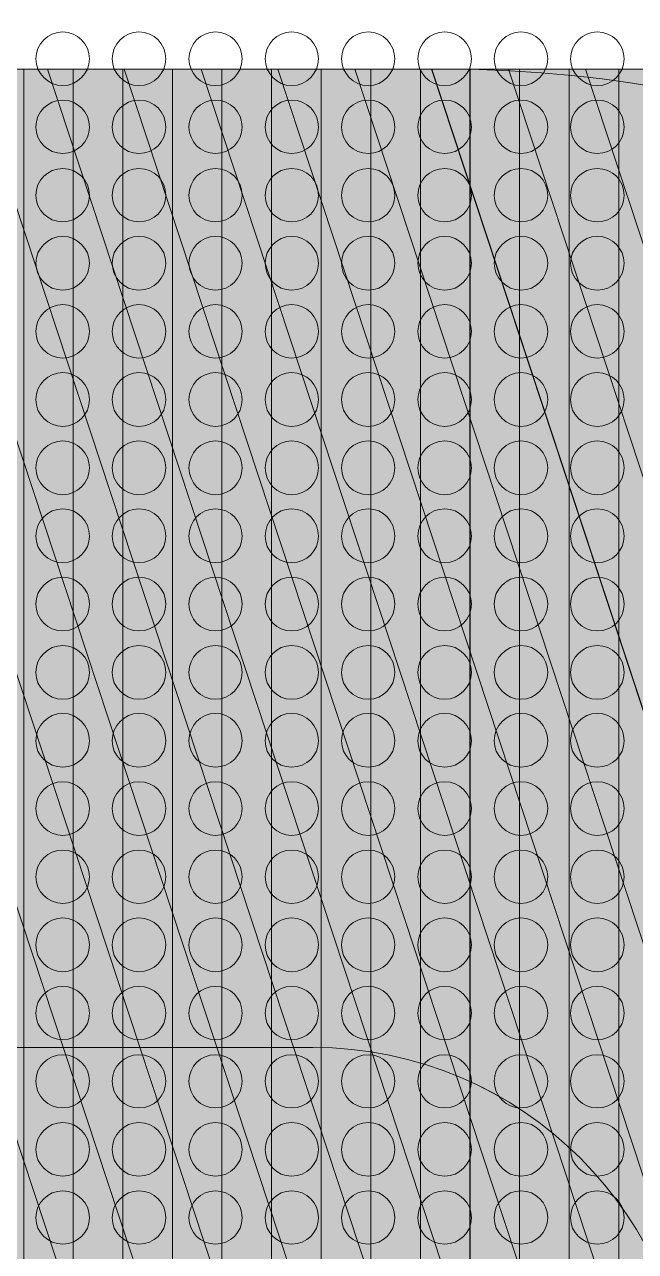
# Model space of a CAD drawing. Header units: inches. Extents: x 243 to 900, y -519 to -86.
# Drawn here: x 681.74 to 701.53, y -244.01 to -204.29 of the extents above; entities that cross this region are included whole.
import ezdxf

# ---------------------------------------------------------------- set-up
doc = ezdxf.new("R2010")
doc.units = ezdxf.units.IN
doc.header["$MEASUREMENT"] = 0
doc.layers.add('Layer 1', color=7, linetype='Continuous')

# ---------------------------------------------------------------- blocks, each defined once
blk = doc.blocks.new('block 3')
at = {"layer": 'Layer 1', "lineweight": 0}
blk.add_open_spline([(898.138, -484.267), (898.138, -494.991), (889.368, -503.763), (878.645, -503.763), (878.645, -503.763), (266.12, -503.763), (266.12, -503.763), (255.397, -503.763), (246.624, -494.991), (246.624, -484.267), (246.624, -484.267), (246.624, -108.507), (246.624, -108.507), (246.624, -97.783), (255.397, -89.011), (266.12, -89.011), (266.12, -89.011), (878.645, -89.011), (878.645, -89.011), (889.368, -89.011), (898.138, -97.783), (898.138, -108.507), (898.138, -108.507), (898.138, -484.267), (898.138, -484.267)], degree=3, knots=[0, 0, 0, 0, 1, 1, 1, 2, 2, 2, 3, 3, 3, 4, 4, 4, 5, 5, 5, 6, 6, 6, 7, 7, 7, 8, 8, 8, 8], dxfattribs=at)
blk = doc.blocks.new('block 2')
at = {"layer": 'Layer 1'}
blk.add_blockref('block 3', (0, 0), dxfattribs=at)
blk = doc.blocks.new('block 178')
at = {"layer": 'Layer 1', "lineweight": 0}
for points in [[(683.849, -205.392), (683.849, -205.868), (683.452, -206.263), (682.979, -206.263), (682.506, -206.263), (682.109, -205.868), (682.109, -205.392), (682.109, -204.921), (682.506, -204.525), (682.979, -204.525), (683.452, -204.525), (683.849, -204.921), (683.849, -205.392)], [(686.32, -205.392), (686.32, -205.868), (685.94, -206.263), (685.451, -206.263), (684.977, -206.263), (684.583, -205.868), (684.583, -205.392), (684.583, -204.921), (684.977, -204.525), (685.451, -204.525), (685.94, -204.525), (686.32, -204.921), (686.32, -205.392)], [(688.792, -205.392), (688.792, -205.868), (688.412, -206.263), (687.925, -206.263), (687.449, -206.263), (687.069, -205.868), (687.069, -205.392), (687.069, -204.921), (687.449, -204.525), (687.925, -204.525), (688.412, -204.525), (688.792, -204.921), (688.792, -205.392)], [(691.267, -205.392), (691.267, -205.868), (690.884, -206.263), (690.395, -206.263), (689.921, -206.263), (689.541, -205.868), (689.541, -205.392), (689.541, -204.921), (689.921, -204.525), (690.395, -204.525), (690.884, -204.525), (691.267, -204.921), (691.267, -205.392)], [(693.737, -205.392), (693.737, -205.868), (693.358, -206.263), (692.883, -206.263), (692.393, -206.263), (692.013, -205.868), (692.013, -205.392), (692.013, -204.921), (692.393, -204.525), (692.883, -204.525), (693.358, -204.525), (693.737, -204.921), (693.737, -205.392)], [(696.224, -205.392), (696.224, -205.868), (695.825, -206.263), (695.355, -206.263), (694.865, -206.263), (694.485, -205.868), (694.485, -205.392), (694.485, -204.921), (694.865, -204.525), (695.355, -204.525), (695.825, -204.525), (696.224, -204.921), (696.224, -205.392)], [(698.694, -205.392), (698.694, -205.868), (698.3, -206.263), (697.826, -206.263), (697.353, -206.263), (696.957, -205.868), (696.957, -205.392), (696.957, -204.921), (697.353, -204.525), (697.826, -204.525), (698.3, -204.525), (698.694, -204.921), (698.694, -205.392)], [(701.168, -205.392), (701.168, -205.868), (700.788, -206.263), (700.298, -206.263), (699.825, -206.263), (699.429, -205.868), (699.429, -205.392), (699.429, -204.921), (699.825, -204.525), (700.298, -204.525), (700.788, -204.525), (701.168, -204.921), (701.168, -205.392)]]:
    blk.add_open_spline(points, degree=3, knots=[0, 0, 0, 0, 1, 1, 1, 2, 2, 2, 3, 3, 3, 4, 4, 4, 4], dxfattribs=at)
blk = doc.blocks.new('block 179')
at = {"layer": 'Layer 1', "lineweight": 0}
for points in [[(683.849, -207.606), (683.849, -208.078), (683.452, -208.459), (682.979, -208.459), (682.506, -208.459), (682.109, -208.078), (682.109, -207.606), (682.109, -207.117), (682.506, -206.734), (682.979, -206.734), (683.452, -206.734), (683.849, -207.117), (683.849, -207.606)], [(686.32, -207.606), (686.32, -208.078), (685.94, -208.459), (685.451, -208.459), (684.977, -208.459), (684.583, -208.078), (684.583, -207.606), (684.583, -207.117), (684.977, -206.734), (685.451, -206.734), (685.94, -206.734), (686.32, -207.117), (686.32, -207.606)], [(688.792, -207.606), (688.792, -208.078), (688.412, -208.459), (687.925, -208.459), (687.449, -208.459), (687.069, -208.078), (687.069, -207.606), (687.069, -207.117), (687.449, -206.734), (687.925, -206.734), (688.412, -206.734), (688.792, -207.117), (688.792, -207.606)], [(691.267, -207.606), (691.267, -208.078), (690.884, -208.459), (690.395, -208.459), (689.921, -208.459), (689.541, -208.078), (689.541, -207.606), (689.541, -207.117), (689.921, -206.734), (690.395, -206.734), (690.884, -206.734), (691.267, -207.117), (691.267, -207.606)], [(693.737, -207.606), (693.737, -208.078), (693.358, -208.459), (692.883, -208.459), (692.393, -208.459), (692.013, -208.078), (692.013, -207.606), (692.013, -207.117), (692.393, -206.734), (692.883, -206.734), (693.358, -206.734), (693.737, -207.117), (693.737, -207.606)], [(696.224, -207.606), (696.224, -208.078), (695.825, -208.459), (695.355, -208.459), (694.865, -208.459), (694.485, -208.078), (694.485, -207.606), (694.485, -207.117), (694.865, -206.734), (695.355, -206.734), (695.825, -206.734), (696.224, -207.117), (696.224, -207.606)], [(698.694, -207.606), (698.694, -208.078), (698.3, -208.459), (697.826, -208.459), (697.353, -208.459), (696.957, -208.078), (696.957, -207.606), (696.957, -207.117), (697.353, -206.734), (697.826, -206.734), (698.3, -206.734), (698.694, -207.117), (698.694, -207.606)], [(701.168, -207.606), (701.168, -208.078), (700.788, -208.459), (700.298, -208.459), (699.825, -208.459), (699.429, -208.078), (699.429, -207.606), (699.429, -207.117), (699.825, -206.734), (700.298, -206.734), (700.788, -206.734), (701.168, -207.117), (701.168, -207.606)]]:
    blk.add_open_spline(points, degree=3, knots=[0, 0, 0, 0, 1, 1, 1, 2, 2, 2, 3, 3, 3, 4, 4, 4, 4], dxfattribs=at)
blk = doc.blocks.new('block 180')
at = {"layer": 'Layer 1', "lineweight": 0}
for points in [[(683.849, -209.817), (683.849, -210.291), (683.452, -210.671), (682.979, -210.671), (682.506, -210.671), (682.109, -210.291), (682.109, -209.817), (682.109, -209.327), (682.506, -208.948), (682.979, -208.948), (683.452, -208.948), (683.849, -209.327), (683.849, -209.817)], [(686.32, -209.817), (686.32, -210.291), (685.94, -210.671), (685.451, -210.671), (684.977, -210.671), (684.583, -210.291), (684.583, -209.817), (684.583, -209.327), (684.977, -208.948), (685.451, -208.948), (685.94, -208.948), (686.32, -209.327), (686.32, -209.817)], [(688.792, -209.817), (688.792, -210.291), (688.412, -210.671), (687.925, -210.671), (687.449, -210.671), (687.069, -210.291), (687.069, -209.817), (687.069, -209.327), (687.449, -208.948), (687.925, -208.948), (688.412, -208.948), (688.792, -209.327), (688.792, -209.817)], [(691.267, -209.817), (691.267, -210.291), (690.884, -210.671), (690.395, -210.671), (689.921, -210.671), (689.541, -210.291), (689.541, -209.817), (689.541, -209.327), (689.921, -208.948), (690.395, -208.948), (690.884, -208.948), (691.267, -209.327), (691.267, -209.817)], [(693.737, -209.817), (693.737, -210.291), (693.358, -210.671), (692.883, -210.671), (692.393, -210.671), (692.013, -210.291), (692.013, -209.817), (692.013, -209.327), (692.393, -208.948), (692.883, -208.948), (693.358, -208.948), (693.737, -209.327), (693.737, -209.817)], [(696.224, -209.817), (696.224, -210.291), (695.825, -210.671), (695.355, -210.671), (694.865, -210.671), (694.485, -210.291), (694.485, -209.817), (694.485, -209.327), (694.865, -208.948), (695.355, -208.948), (695.825, -208.948), (696.224, -209.327), (696.224, -209.817)], [(698.694, -209.817), (698.694, -210.291), (698.3, -210.671), (697.826, -210.671), (697.353, -210.671), (696.957, -210.291), (696.957, -209.817), (696.957, -209.327), (697.353, -208.948), (697.826, -208.948), (698.3, -208.948), (698.694, -209.327), (698.694, -209.817)], [(701.168, -209.817), (701.168, -210.291), (700.788, -210.671), (700.298, -210.671), (699.825, -210.671), (699.429, -210.291), (699.429, -209.817), (699.429, -209.327), (699.825, -208.948), (700.298, -208.948), (700.788, -208.948), (701.168, -209.327), (701.168, -209.817)]]:
    blk.add_open_spline(points, degree=3, knots=[0, 0, 0, 0, 1, 1, 1, 2, 2, 2, 3, 3, 3, 4, 4, 4, 4], dxfattribs=at)
blk = doc.blocks.new('block 181')
at = {"layer": 'Layer 1', "lineweight": 0}
for points in [[(683.849, -212.014), (683.849, -212.49), (683.452, -212.886), (682.979, -212.886), (682.506, -212.886), (682.109, -212.49), (682.109, -212.014), (682.109, -211.543), (682.506, -211.145), (682.979, -211.145), (683.452, -211.145), (683.849, -211.543), (683.849, -212.014)], [(686.32, -212.014), (686.32, -212.49), (685.94, -212.886), (685.451, -212.886), (684.977, -212.886), (684.583, -212.49), (684.583, -212.014), (684.583, -211.543), (684.977, -211.145), (685.451, -211.145), (685.94, -211.145), (686.32, -211.543), (686.32, -212.014)], [(688.792, -212.014), (688.792, -212.49), (688.412, -212.886), (687.925, -212.886), (687.449, -212.886), (687.069, -212.49), (687.069, -212.014), (687.069, -211.543), (687.449, -211.145), (687.925, -211.145), (688.412, -211.145), (688.792, -211.543), (688.792, -212.014)], [(691.267, -212.014), (691.267, -212.49), (690.884, -212.886), (690.395, -212.886), (689.921, -212.886), (689.541, -212.49), (689.541, -212.014), (689.541, -211.543), (689.921, -211.145), (690.395, -211.145), (690.884, -211.145), (691.267, -211.543), (691.267, -212.014)], [(693.737, -212.014), (693.737, -212.49), (693.358, -212.886), (692.883, -212.886), (692.393, -212.886), (692.013, -212.49), (692.013, -212.014), (692.013, -211.543), (692.393, -211.145), (692.883, -211.145), (693.358, -211.145), (693.737, -211.543), (693.737, -212.014)], [(696.224, -212.014), (696.224, -212.49), (695.825, -212.886), (695.355, -212.886), (694.865, -212.886), (694.485, -212.49), (694.485, -212.014), (694.485, -211.543), (694.865, -211.145), (695.355, -211.145), (695.825, -211.145), (696.224, -211.543), (696.224, -212.014)], [(698.694, -212.014), (698.694, -212.49), (698.3, -212.886), (697.826, -212.886), (697.353, -212.886), (696.957, -212.49), (696.957, -212.014), (696.957, -211.543), (697.353, -211.145), (697.826, -211.145), (698.3, -211.145), (698.694, -211.543), (698.694, -212.014)], [(701.168, -212.014), (701.168, -212.49), (700.788, -212.886), (700.298, -212.886), (699.825, -212.886), (699.429, -212.49), (699.429, -212.014), (699.429, -211.543), (699.825, -211.145), (700.298, -211.145), (700.788, -211.145), (701.168, -211.543), (701.168, -212.014)]]:
    blk.add_open_spline(points, degree=3, knots=[0, 0, 0, 0, 1, 1, 1, 2, 2, 2, 3, 3, 3, 4, 4, 4, 4], dxfattribs=at)
blk = doc.blocks.new('block 182')
at = {"layer": 'Layer 1', "lineweight": 0}
for points in [[(683.849, -214.229), (683.849, -214.699), (683.452, -215.083), (682.979, -215.083), (682.506, -215.083), (682.109, -214.699), (682.109, -214.229), (682.109, -213.74), (682.506, -213.355), (682.979, -213.355), (683.452, -213.355), (683.849, -213.74), (683.849, -214.229)], [(686.32, -214.229), (686.32, -214.699), (685.94, -215.083), (685.451, -215.083), (684.977, -215.083), (684.583, -214.699), (684.583, -214.229), (684.583, -213.74), (684.977, -213.355), (685.451, -213.355), (685.94, -213.355), (686.32, -213.74), (686.32, -214.229)], [(688.792, -214.229), (688.792, -214.699), (688.412, -215.083), (687.925, -215.083), (687.449, -215.083), (687.069, -214.699), (687.069, -214.229), (687.069, -213.74), (687.449, -213.355), (687.925, -213.355), (688.412, -213.355), (688.792, -213.74), (688.792, -214.229)], [(691.267, -214.229), (691.267, -214.699), (690.884, -215.083), (690.395, -215.083), (689.921, -215.083), (689.541, -214.699), (689.541, -214.229), (689.541, -213.74), (689.921, -213.355), (690.395, -213.355), (690.884, -213.355), (691.267, -213.74), (691.267, -214.229)], [(693.737, -214.229), (693.737, -214.699), (693.358, -215.083), (692.883, -215.083), (692.393, -215.083), (692.013, -214.699), (692.013, -214.229), (692.013, -213.74), (692.393, -213.355), (692.883, -213.355), (693.358, -213.355), (693.737, -213.74), (693.737, -214.229)], [(696.224, -214.229), (696.224, -214.699), (695.825, -215.083), (695.355, -215.083), (694.865, -215.083), (694.485, -214.699), (694.485, -214.229), (694.485, -213.74), (694.865, -213.355), (695.355, -213.355), (695.825, -213.355), (696.224, -213.74), (696.224, -214.229)], [(698.694, -214.229), (698.694, -214.699), (698.3, -215.083), (697.826, -215.083), (697.353, -215.083), (696.957, -214.699), (696.957, -214.229), (696.957, -213.74), (697.353, -213.355), (697.826, -213.355), (698.3, -213.355), (698.694, -213.74), (698.694, -214.229)], [(701.168, -214.229), (701.168, -214.699), (700.788, -215.083), (700.298, -215.083), (699.825, -215.083), (699.429, -214.699), (699.429, -214.229), (699.429, -213.74), (699.825, -213.355), (700.298, -213.355), (700.788, -213.355), (701.168, -213.74), (701.168, -214.229)]]:
    blk.add_open_spline(points, degree=3, knots=[0, 0, 0, 0, 1, 1, 1, 2, 2, 2, 3, 3, 3, 4, 4, 4, 4], dxfattribs=at)
blk = doc.blocks.new('block 183')
at = {"layer": 'Layer 1', "lineweight": 0}
for points in [[(683.849, -216.425), (683.849, -216.914), (683.452, -217.295), (682.979, -217.295), (682.506, -217.295), (682.109, -216.914), (682.109, -216.425), (682.109, -215.952), (682.506, -215.556), (682.979, -215.556), (683.452, -215.556), (683.849, -215.952), (683.849, -216.425)], [(686.32, -216.425), (686.32, -216.914), (685.94, -217.295), (685.451, -217.295), (684.977, -217.295), (684.583, -216.914), (684.583, -216.425), (684.583, -215.952), (684.977, -215.556), (685.451, -215.556), (685.94, -215.556), (686.32, -215.952), (686.32, -216.425)], [(688.792, -216.425), (688.792, -216.914), (688.412, -217.295), (687.925, -217.295), (687.449, -217.295), (687.069, -216.914), (687.069, -216.425), (687.069, -215.952), (687.449, -215.556), (687.925, -215.556), (688.412, -215.556), (688.792, -215.952), (688.792, -216.425)], [(691.267, -216.425), (691.267, -216.914), (690.884, -217.295), (690.395, -217.295), (689.921, -217.295), (689.541, -216.914), (689.541, -216.425), (689.541, -215.952), (689.921, -215.556), (690.395, -215.556), (690.884, -215.556), (691.267, -215.952), (691.267, -216.425)], [(693.737, -216.425), (693.737, -216.914), (693.358, -217.295), (692.883, -217.295), (692.393, -217.295), (692.013, -216.914), (692.013, -216.425), (692.013, -215.952), (692.393, -215.556), (692.883, -215.556), (693.358, -215.556), (693.737, -215.952), (693.737, -216.425)], [(696.224, -216.425), (696.224, -216.914), (695.825, -217.295), (695.355, -217.295), (694.865, -217.295), (694.485, -216.914), (694.485, -216.425), (694.485, -215.952), (694.865, -215.556), (695.355, -215.556), (695.825, -215.556), (696.224, -215.952), (696.224, -216.425)], [(698.694, -216.425), (698.694, -216.914), (698.3, -217.295), (697.826, -217.295), (697.353, -217.295), (696.957, -216.914), (696.957, -216.425), (696.957, -215.952), (697.353, -215.556), (697.826, -215.556), (698.3, -215.556), (698.694, -215.952), (698.694, -216.425)], [(701.168, -216.425), (701.168, -216.914), (700.788, -217.295), (700.298, -217.295), (699.825, -217.295), (699.429, -216.914), (699.429, -216.425), (699.429, -215.952), (699.825, -215.556), (700.298, -215.556), (700.788, -215.556), (701.168, -215.952), (701.168, -216.425)]]:
    blk.add_open_spline(points, degree=3, knots=[0, 0, 0, 0, 1, 1, 1, 2, 2, 2, 3, 3, 3, 4, 4, 4, 4], dxfattribs=at)
blk = doc.blocks.new('block 184')
at = {"layer": 'Layer 1', "lineweight": 0}
for points in [[(683.849, -218.637), (683.849, -219.111), (683.452, -219.509), (682.979, -219.509), (682.506, -219.509), (682.109, -219.111), (682.109, -218.637), (682.109, -218.166), (682.506, -217.768), (682.979, -217.768), (683.452, -217.768), (683.849, -218.166), (683.849, -218.637)], [(686.32, -218.637), (686.32, -219.111), (685.94, -219.509), (685.451, -219.509), (684.977, -219.509), (684.583, -219.111), (684.583, -218.637), (684.583, -218.166), (684.977, -217.768), (685.451, -217.768), (685.94, -217.768), (686.32, -218.166), (686.32, -218.637)], [(688.792, -218.637), (688.792, -219.111), (688.412, -219.509), (687.925, -219.509), (687.449, -219.509), (687.069, -219.111), (687.069, -218.637), (687.069, -218.166), (687.449, -217.768), (687.925, -217.768), (688.412, -217.768), (688.792, -218.166), (688.792, -218.637)], [(691.267, -218.637), (691.267, -219.111), (690.884, -219.509), (690.395, -219.509), (689.921, -219.509), (689.541, -219.111), (689.541, -218.637), (689.541, -218.166), (689.921, -217.768), (690.395, -217.768), (690.884, -217.768), (691.267, -218.166), (691.267, -218.637)], [(693.737, -218.637), (693.737, -219.111), (693.358, -219.509), (692.883, -219.509), (692.393, -219.509), (692.013, -219.111), (692.013, -218.637), (692.013, -218.166), (692.393, -217.768), (692.883, -217.768), (693.358, -217.768), (693.737, -218.166), (693.737, -218.637)], [(696.224, -218.637), (696.224, -219.111), (695.825, -219.509), (695.355, -219.509), (694.865, -219.509), (694.485, -219.111), (694.485, -218.637), (694.485, -218.166), (694.865, -217.768), (695.355, -217.768), (695.825, -217.768), (696.224, -218.166), (696.224, -218.637)], [(698.694, -218.637), (698.694, -219.111), (698.3, -219.509), (697.826, -219.509), (697.353, -219.509), (696.957, -219.111), (696.957, -218.637), (696.957, -218.166), (697.353, -217.768), (697.826, -217.768), (698.3, -217.768), (698.694, -218.166), (698.694, -218.637)], [(701.168, -218.637), (701.168, -219.111), (700.788, -219.509), (700.298, -219.509), (699.825, -219.509), (699.429, -219.111), (699.429, -218.637), (699.429, -218.166), (699.825, -217.768), (700.298, -217.768), (700.788, -217.768), (701.168, -218.166), (701.168, -218.637)]]:
    blk.add_open_spline(points, degree=3, knots=[0, 0, 0, 0, 1, 1, 1, 2, 2, 2, 3, 3, 3, 4, 4, 4, 4], dxfattribs=at)
blk = doc.blocks.new('block 185')
at = {"layer": 'Layer 1', "lineweight": 0}
for points in [[(683.849, -220.851), (683.849, -221.32), (683.452, -221.705), (682.979, -221.705), (682.506, -221.705), (682.109, -221.32), (682.109, -220.851), (682.109, -220.363), (682.506, -219.965), (682.979, -219.965), (683.452, -219.965), (683.849, -220.363), (683.849, -220.851)], [(686.32, -220.851), (686.32, -221.32), (685.94, -221.705), (685.451, -221.705), (684.977, -221.705), (684.583, -221.32), (684.583, -220.851), (684.583, -220.363), (684.977, -219.965), (685.451, -219.965), (685.94, -219.965), (686.32, -220.363), (686.32, -220.851)], [(688.792, -220.851), (688.792, -221.32), (688.412, -221.705), (687.925, -221.705), (687.449, -221.705), (687.069, -221.32), (687.069, -220.851), (687.069, -220.363), (687.449, -219.965), (687.925, -219.965), (688.412, -219.965), (688.792, -220.363), (688.792, -220.851)], [(691.267, -220.851), (691.267, -221.32), (690.884, -221.705), (690.395, -221.705), (689.921, -221.705), (689.541, -221.32), (689.541, -220.851), (689.541, -220.363), (689.921, -219.965), (690.395, -219.965), (690.884, -219.965), (691.267, -220.363), (691.267, -220.851)], [(693.737, -220.851), (693.737, -221.32), (693.358, -221.705), (692.883, -221.705), (692.393, -221.705), (692.013, -221.32), (692.013, -220.851), (692.013, -220.363), (692.393, -219.965), (692.883, -219.965), (693.358, -219.965), (693.737, -220.363), (693.737, -220.851)], [(696.224, -220.851), (696.224, -221.32), (695.825, -221.705), (695.355, -221.705), (694.865, -221.705), (694.485, -221.32), (694.485, -220.851), (694.485, -220.363), (694.865, -219.965), (695.355, -219.965), (695.825, -219.965), (696.224, -220.363), (696.224, -220.851)], [(698.694, -220.851), (698.694, -221.32), (698.3, -221.705), (697.826, -221.705), (697.353, -221.705), (696.957, -221.32), (696.957, -220.851), (696.957, -220.363), (697.353, -219.965), (697.826, -219.965), (698.3, -219.965), (698.694, -220.363), (698.694, -220.851)], [(701.168, -220.851), (701.168, -221.32), (700.788, -221.705), (700.298, -221.705), (699.825, -221.705), (699.429, -221.32), (699.429, -220.851), (699.429, -220.363), (699.825, -219.965), (700.298, -219.965), (700.788, -219.965), (701.168, -220.363), (701.168, -220.851)]]:
    blk.add_open_spline(points, degree=3, knots=[0, 0, 0, 0, 1, 1, 1, 2, 2, 2, 3, 3, 3, 4, 4, 4, 4], dxfattribs=at)
blk = doc.blocks.new('block 186')
at = {"layer": 'Layer 1', "lineweight": 0}
for points in [[(683.849, -223.046), (683.849, -223.537), (683.452, -223.917), (682.979, -223.917), (682.506, -223.917), (682.109, -223.537), (682.109, -223.046), (682.109, -222.573), (682.506, -222.178), (682.979, -222.178), (683.452, -222.178), (683.849, -222.573), (683.849, -223.046)], [(686.32, -223.046), (686.32, -223.537), (685.94, -223.917), (685.451, -223.917), (684.977, -223.917), (684.583, -223.537), (684.583, -223.046), (684.583, -222.573), (684.977, -222.178), (685.451, -222.178), (685.94, -222.178), (686.32, -222.573), (686.32, -223.046)], [(688.792, -223.046), (688.792, -223.537), (688.412, -223.917), (687.925, -223.917), (687.449, -223.917), (687.069, -223.537), (687.069, -223.046), (687.069, -222.573), (687.449, -222.178), (687.925, -222.178), (688.412, -222.178), (688.792, -222.573), (688.792, -223.046)], [(691.267, -223.046), (691.267, -223.537), (690.884, -223.917), (690.395, -223.917), (689.921, -223.917), (689.541, -223.537), (689.541, -223.046), (689.541, -222.573), (689.921, -222.178), (690.395, -222.178), (690.884, -222.178), (691.267, -222.573), (691.267, -223.046)], [(693.737, -223.046), (693.737, -223.537), (693.358, -223.917), (692.883, -223.917), (692.393, -223.917), (692.013, -223.537), (692.013, -223.046), (692.013, -222.573), (692.393, -222.178), (692.883, -222.178), (693.358, -222.178), (693.737, -222.573), (693.737, -223.046)], [(696.224, -223.046), (696.224, -223.537), (695.825, -223.917), (695.355, -223.917), (694.865, -223.917), (694.485, -223.537), (694.485, -223.046), (694.485, -222.573), (694.865, -222.178), (695.355, -222.178), (695.825, -222.178), (696.224, -222.573), (696.224, -223.046)], [(698.694, -223.046), (698.694, -223.537), (698.3, -223.917), (697.826, -223.917), (697.353, -223.917), (696.957, -223.537), (696.957, -223.046), (696.957, -222.573), (697.353, -222.178), (697.826, -222.178), (698.3, -222.178), (698.694, -222.573), (698.694, -223.046)], [(701.168, -223.046), (701.168, -223.537), (700.788, -223.917), (700.298, -223.917), (699.825, -223.917), (699.429, -223.537), (699.429, -223.046), (699.429, -222.573), (699.825, -222.178), (700.298, -222.178), (700.788, -222.178), (701.168, -222.573), (701.168, -223.046)]]:
    blk.add_open_spline(points, degree=3, knots=[0, 0, 0, 0, 1, 1, 1, 2, 2, 2, 3, 3, 3, 4, 4, 4, 4], dxfattribs=at)
blk = doc.blocks.new('block 187')
at = {"layer": 'Layer 1', "lineweight": 0}
for points in [[(683.849, -225.259), (683.849, -225.733), (683.452, -226.13), (682.979, -226.13), (682.506, -226.13), (682.109, -225.733), (682.109, -225.259), (682.109, -224.773), (682.506, -224.391), (682.979, -224.391), (683.452, -224.391), (683.849, -224.773), (683.849, -225.259)], [(686.32, -225.259), (686.32, -225.733), (685.94, -226.13), (685.451, -226.13), (684.977, -226.13), (684.583, -225.733), (684.583, -225.259), (684.583, -224.773), (684.977, -224.391), (685.451, -224.391), (685.94, -224.391), (686.32, -224.773), (686.32, -225.259)], [(688.792, -225.259), (688.792, -225.733), (688.412, -226.13), (687.925, -226.13), (687.449, -226.13), (687.069, -225.733), (687.069, -225.259), (687.069, -224.773), (687.449, -224.391), (687.925, -224.391), (688.412, -224.391), (688.792, -224.773), (688.792, -225.259)], [(691.267, -225.259), (691.267, -225.733), (690.884, -226.13), (690.395, -226.13), (689.921, -226.13), (689.541, -225.733), (689.541, -225.259), (689.541, -224.773), (689.921, -224.391), (690.395, -224.391), (690.884, -224.391), (691.267, -224.773), (691.267, -225.259)], [(693.737, -225.259), (693.737, -225.733), (693.358, -226.13), (692.883, -226.13), (692.393, -226.13), (692.013, -225.733), (692.013, -225.259), (692.013, -224.773), (692.393, -224.391), (692.883, -224.391), (693.358, -224.391), (693.737, -224.773), (693.737, -225.259)], [(696.224, -225.259), (696.224, -225.733), (695.825, -226.13), (695.355, -226.13), (694.865, -226.13), (694.485, -225.733), (694.485, -225.259), (694.485, -224.773), (694.865, -224.391), (695.355, -224.391), (695.825, -224.391), (696.224, -224.773), (696.224, -225.259)], [(698.694, -225.259), (698.694, -225.733), (698.3, -226.13), (697.826, -226.13), (697.353, -226.13), (696.957, -225.733), (696.957, -225.259), (696.957, -224.773), (697.353, -224.391), (697.826, -224.391), (698.3, -224.391), (698.694, -224.773), (698.694, -225.259)], [(701.168, -225.259), (701.168, -225.733), (700.788, -226.13), (700.298, -226.13), (699.825, -226.13), (699.429, -225.733), (699.429, -225.259), (699.429, -224.773), (699.825, -224.391), (700.298, -224.391), (700.788, -224.391), (701.168, -224.773), (701.168, -225.259)]]:
    blk.add_open_spline(points, degree=3, knots=[0, 0, 0, 0, 1, 1, 1, 2, 2, 2, 3, 3, 3, 4, 4, 4, 4], dxfattribs=at)
blk = doc.blocks.new('block 188')
at = {"layer": 'Layer 1', "lineweight": 0}
for points in [[(683.849, -227.472), (683.849, -227.945), (683.452, -228.326), (682.979, -228.326), (682.506, -228.326), (682.109, -227.945), (682.109, -227.472), (682.109, -226.983), (682.506, -226.587), (682.979, -226.587), (683.452, -226.587), (683.849, -226.983), (683.849, -227.472)], [(686.32, -227.472), (686.32, -227.945), (685.94, -228.326), (685.451, -228.326), (684.977, -228.326), (684.583, -227.945), (684.583, -227.472), (684.583, -226.983), (684.977, -226.587), (685.451, -226.587), (685.94, -226.587), (686.32, -226.983), (686.32, -227.472)], [(688.792, -227.472), (688.792, -227.945), (688.412, -228.326), (687.925, -228.326), (687.449, -228.326), (687.069, -227.945), (687.069, -227.472), (687.069, -226.983), (687.449, -226.587), (687.925, -226.587), (688.412, -226.587), (688.792, -226.983), (688.792, -227.472)], [(691.267, -227.472), (691.267, -227.945), (690.884, -228.326), (690.395, -228.326), (689.921, -228.326), (689.541, -227.945), (689.541, -227.472), (689.541, -226.983), (689.921, -226.587), (690.395, -226.587), (690.884, -226.587), (691.267, -226.983), (691.267, -227.472)], [(693.737, -227.472), (693.737, -227.945), (693.358, -228.326), (692.883, -228.326), (692.393, -228.326), (692.013, -227.945), (692.013, -227.472), (692.013, -226.983), (692.393, -226.587), (692.883, -226.587), (693.358, -226.587), (693.737, -226.983), (693.737, -227.472)], [(696.224, -227.472), (696.224, -227.945), (695.825, -228.326), (695.355, -228.326), (694.865, -228.326), (694.485, -227.945), (694.485, -227.472), (694.485, -226.983), (694.865, -226.587), (695.355, -226.587), (695.825, -226.587), (696.224, -226.983), (696.224, -227.472)], [(698.694, -227.472), (698.694, -227.945), (698.3, -228.326), (697.826, -228.326), (697.353, -228.326), (696.957, -227.945), (696.957, -227.472), (696.957, -226.983), (697.353, -226.587), (697.826, -226.587), (698.3, -226.587), (698.694, -226.983), (698.694, -227.472)], [(701.168, -227.472), (701.168, -227.945), (700.788, -228.326), (700.298, -228.326), (699.825, -228.326), (699.429, -227.945), (699.429, -227.472), (699.429, -226.983), (699.825, -226.587), (700.298, -226.587), (700.788, -226.587), (701.168, -226.983), (701.168, -227.472)]]:
    blk.add_open_spline(points, degree=3, knots=[0, 0, 0, 0, 1, 1, 1, 2, 2, 2, 3, 3, 3, 4, 4, 4, 4], dxfattribs=at)
blk = doc.blocks.new('block 189')
at = {"layer": 'Layer 1', "lineweight": 0}
for points in [[(683.849, -229.67), (683.849, -230.141), (683.452, -230.539), (682.979, -230.539), (682.506, -230.539), (682.109, -230.141), (682.109, -229.67), (682.109, -229.18), (682.506, -228.8), (682.979, -228.8), (683.452, -228.8), (683.849, -229.18), (683.849, -229.67)], [(686.32, -229.67), (686.32, -230.141), (685.94, -230.539), (685.451, -230.539), (684.977, -230.539), (684.583, -230.141), (684.583, -229.67), (684.583, -229.18), (684.977, -228.8), (685.451, -228.8), (685.94, -228.8), (686.32, -229.18), (686.32, -229.67)], [(688.792, -229.67), (688.792, -230.141), (688.412, -230.539), (687.925, -230.539), (687.449, -230.539), (687.069, -230.141), (687.069, -229.67), (687.069, -229.18), (687.449, -228.8), (687.925, -228.8), (688.412, -228.8), (688.792, -229.18), (688.792, -229.67)], [(691.267, -229.67), (691.267, -230.141), (690.884, -230.539), (690.395, -230.539), (689.921, -230.539), (689.541, -230.141), (689.541, -229.67), (689.541, -229.18), (689.921, -228.8), (690.395, -228.8), (690.884, -228.8), (691.267, -229.18), (691.267, -229.67)], [(693.737, -229.67), (693.737, -230.141), (693.358, -230.539), (692.883, -230.539), (692.393, -230.539), (692.013, -230.141), (692.013, -229.67), (692.013, -229.18), (692.393, -228.8), (692.883, -228.8), (693.358, -228.8), (693.737, -229.18), (693.737, -229.67)], [(696.224, -229.67), (696.224, -230.141), (695.825, -230.539), (695.355, -230.539), (694.865, -230.539), (694.485, -230.141), (694.485, -229.67), (694.485, -229.18), (694.865, -228.8), (695.355, -228.8), (695.825, -228.8), (696.224, -229.18), (696.224, -229.67)], [(698.694, -229.67), (698.694, -230.141), (698.3, -230.539), (697.826, -230.539), (697.353, -230.539), (696.957, -230.141), (696.957, -229.67), (696.957, -229.18), (697.353, -228.8), (697.826, -228.8), (698.3, -228.8), (698.694, -229.18), (698.694, -229.67)], [(701.168, -229.67), (701.168, -230.141), (700.788, -230.539), (700.298, -230.539), (699.825, -230.539), (699.429, -230.141), (699.429, -229.67), (699.429, -229.18), (699.825, -228.8), (700.298, -228.8), (700.788, -228.8), (701.168, -229.18), (701.168, -229.67)]]:
    blk.add_open_spline(points, degree=3, knots=[0, 0, 0, 0, 1, 1, 1, 2, 2, 2, 3, 3, 3, 4, 4, 4, 4], dxfattribs=at)
blk = doc.blocks.new('block 190')
at = {"layer": 'Layer 1', "lineweight": 0}
for points in [[(683.849, -231.881), (683.849, -232.354), (683.452, -232.738), (682.979, -232.738), (682.506, -232.738), (682.109, -232.354), (682.109, -231.881), (682.109, -231.394), (682.506, -231.012), (682.979, -231.012), (683.452, -231.012), (683.849, -231.394), (683.849, -231.881)], [(686.32, -231.881), (686.32, -232.354), (685.94, -232.738), (685.451, -232.738), (684.977, -232.738), (684.583, -232.354), (684.583, -231.881), (684.583, -231.394), (684.977, -231.012), (685.451, -231.012), (685.94, -231.012), (686.32, -231.394), (686.32, -231.881)], [(688.792, -231.881), (688.792, -232.354), (688.412, -232.738), (687.925, -232.738), (687.449, -232.738), (687.069, -232.354), (687.069, -231.881), (687.069, -231.394), (687.449, -231.012), (687.925, -231.012), (688.412, -231.012), (688.792, -231.394), (688.792, -231.881)], [(691.267, -231.881), (691.267, -232.354), (690.884, -232.738), (690.395, -232.738), (689.921, -232.738), (689.541, -232.354), (689.541, -231.881), (689.541, -231.394), (689.921, -231.012), (690.395, -231.012), (690.884, -231.012), (691.267, -231.394), (691.267, -231.881)], [(693.737, -231.881), (693.737, -232.354), (693.358, -232.738), (692.883, -232.738), (692.393, -232.738), (692.013, -232.354), (692.013, -231.881), (692.013, -231.394), (692.393, -231.012), (692.883, -231.012), (693.358, -231.012), (693.737, -231.394), (693.737, -231.881)], [(696.224, -231.881), (696.224, -232.354), (695.825, -232.738), (695.355, -232.738), (694.865, -232.738), (694.485, -232.354), (694.485, -231.881), (694.485, -231.394), (694.865, -231.012), (695.355, -231.012), (695.825, -231.012), (696.224, -231.394), (696.224, -231.881)], [(698.694, -231.881), (698.694, -232.354), (698.3, -232.738), (697.826, -232.738), (697.353, -232.738), (696.957, -232.354), (696.957, -231.881), (696.957, -231.394), (697.353, -231.012), (697.826, -231.012), (698.3, -231.012), (698.694, -231.394), (698.694, -231.881)], [(701.168, -231.881), (701.168, -232.354), (700.788, -232.738), (700.298, -232.738), (699.825, -232.738), (699.429, -232.354), (699.429, -231.881), (699.429, -231.394), (699.825, -231.012), (700.298, -231.012), (700.788, -231.012), (701.168, -231.394), (701.168, -231.881)]]:
    blk.add_open_spline(points, degree=3, knots=[0, 0, 0, 0, 1, 1, 1, 2, 2, 2, 3, 3, 3, 4, 4, 4, 4], dxfattribs=at)
blk = doc.blocks.new('block 191')
at = {"layer": 'Layer 1', "lineweight": 0}
for points in [[(683.849, -234.081), (683.849, -234.567), (683.452, -234.949), (682.979, -234.949), (682.506, -234.949), (682.109, -234.567), (682.109, -234.081), (682.109, -233.606), (682.506, -233.208), (682.979, -233.208), (683.452, -233.208), (683.849, -233.606), (683.849, -234.081)], [(686.32, -234.081), (686.32, -234.567), (685.94, -234.949), (685.451, -234.949), (684.977, -234.949), (684.583, -234.567), (684.583, -234.081), (684.583, -233.606), (684.977, -233.208), (685.451, -233.208), (685.94, -233.208), (686.32, -233.606), (686.32, -234.081)], [(688.792, -234.081), (688.792, -234.567), (688.412, -234.949), (687.925, -234.949), (687.449, -234.949), (687.069, -234.567), (687.069, -234.081), (687.069, -233.606), (687.449, -233.208), (687.925, -233.208), (688.412, -233.208), (688.792, -233.606), (688.792, -234.081)], [(691.267, -234.081), (691.267, -234.567), (690.884, -234.949), (690.395, -234.949), (689.921, -234.949), (689.541, -234.567), (689.541, -234.081), (689.541, -233.606), (689.921, -233.208), (690.395, -233.208), (690.884, -233.208), (691.267, -233.606), (691.267, -234.081)], [(693.737, -234.081), (693.737, -234.567), (693.358, -234.949), (692.883, -234.949), (692.393, -234.949), (692.013, -234.567), (692.013, -234.081), (692.013, -233.606), (692.393, -233.208), (692.883, -233.208), (693.358, -233.208), (693.737, -233.606), (693.737, -234.081)], [(696.224, -234.081), (696.224, -234.567), (695.825, -234.949), (695.355, -234.949), (694.865, -234.949), (694.485, -234.567), (694.485, -234.081), (694.485, -233.606), (694.865, -233.208), (695.355, -233.208), (695.825, -233.208), (696.224, -233.606), (696.224, -234.081)], [(698.694, -234.081), (698.694, -234.567), (698.3, -234.949), (697.826, -234.949), (697.353, -234.949), (696.957, -234.567), (696.957, -234.081), (696.957, -233.606), (697.353, -233.208), (697.826, -233.208), (698.3, -233.208), (698.694, -233.606), (698.694, -234.081)], [(701.168, -234.081), (701.168, -234.567), (700.788, -234.949), (700.298, -234.949), (699.825, -234.949), (699.429, -234.567), (699.429, -234.081), (699.429, -233.606), (699.825, -233.208), (700.298, -233.208), (700.788, -233.208), (701.168, -233.606), (701.168, -234.081)]]:
    blk.add_open_spline(points, degree=3, knots=[0, 0, 0, 0, 1, 1, 1, 2, 2, 2, 3, 3, 3, 4, 4, 4, 4], dxfattribs=at)
blk = doc.blocks.new('block 192')
at = {"layer": 'Layer 1', "lineweight": 0}
for points in [[(683.849, -236.293), (683.849, -236.765), (683.452, -237.147), (682.979, -237.147), (682.506, -237.147), (682.109, -236.765), (682.109, -236.293), (682.109, -235.803), (682.506, -235.423), (682.979, -235.423), (683.452, -235.423), (683.849, -235.803), (683.849, -236.293)], [(686.32, -236.293), (686.32, -236.765), (685.94, -237.147), (685.451, -237.147), (684.977, -237.147), (684.583, -236.765), (684.583, -236.293), (684.583, -235.803), (684.977, -235.423), (685.451, -235.423), (685.94, -235.423), (686.32, -235.803), (686.32, -236.293)], [(688.792, -236.293), (688.792, -236.765), (688.412, -237.147), (687.925, -237.147), (687.449, -237.147), (687.069, -236.765), (687.069, -236.293), (687.069, -235.803), (687.449, -235.423), (687.925, -235.423), (688.412, -235.423), (688.792, -235.803), (688.792, -236.293)], [(691.267, -236.293), (691.267, -236.765), (690.884, -237.147), (690.395, -237.147), (689.921, -237.147), (689.541, -236.765), (689.541, -236.293), (689.541, -235.803), (689.921, -235.423), (690.395, -235.423), (690.884, -235.423), (691.267, -235.803), (691.267, -236.293)], [(693.737, -236.293), (693.737, -236.765), (693.358, -237.147), (692.883, -237.147), (692.393, -237.147), (692.013, -236.765), (692.013, -236.293), (692.013, -235.803), (692.393, -235.423), (692.883, -235.423), (693.358, -235.423), (693.737, -235.803), (693.737, -236.293)], [(696.224, -236.293), (696.224, -236.765), (695.825, -237.147), (695.355, -237.147), (694.865, -237.147), (694.485, -236.765), (694.485, -236.293), (694.485, -235.803), (694.865, -235.423), (695.355, -235.423), (695.825, -235.423), (696.224, -235.803), (696.224, -236.293)], [(698.694, -236.293), (698.694, -236.765), (698.3, -237.147), (697.826, -237.147), (697.353, -237.147), (696.957, -236.765), (696.957, -236.293), (696.957, -235.803), (697.353, -235.423), (697.826, -235.423), (698.3, -235.423), (698.694, -235.803), (698.694, -236.293)], [(701.168, -236.293), (701.168, -236.765), (700.788, -237.147), (700.298, -237.147), (699.825, -237.147), (699.429, -236.765), (699.429, -236.293), (699.429, -235.803), (699.825, -235.423), (700.298, -235.423), (700.788, -235.423), (701.168, -235.803), (701.168, -236.293)]]:
    blk.add_open_spline(points, degree=3, knots=[0, 0, 0, 0, 1, 1, 1, 2, 2, 2, 3, 3, 3, 4, 4, 4, 4], dxfattribs=at)
blk = doc.blocks.new('block 193')
at = {"layer": 'Layer 1', "lineweight": 0}
for points in [[(683.849, -238.489), (683.849, -238.977), (683.452, -239.36), (682.979, -239.36), (682.506, -239.36), (682.109, -238.977), (682.109, -238.489), (682.109, -238.017), (682.506, -237.635), (682.979, -237.635), (683.452, -237.635), (683.849, -238.017), (683.849, -238.489)], [(686.32, -238.489), (686.32, -238.977), (685.94, -239.36), (685.451, -239.36), (684.977, -239.36), (684.583, -238.977), (684.583, -238.489), (684.583, -238.017), (684.977, -237.635), (685.451, -237.635), (685.94, -237.635), (686.32, -238.017), (686.32, -238.489)], [(688.792, -238.489), (688.792, -238.977), (688.412, -239.36), (687.925, -239.36), (687.449, -239.36), (687.069, -238.977), (687.069, -238.489), (687.069, -238.017), (687.449, -237.635), (687.925, -237.635), (688.412, -237.635), (688.792, -238.017), (688.792, -238.489)], [(691.267, -238.489), (691.267, -238.977), (690.884, -239.36), (690.395, -239.36), (689.921, -239.36), (689.541, -238.977), (689.541, -238.489), (689.541, -238.017), (689.921, -237.635), (690.395, -237.635), (690.884, -237.635), (691.267, -238.017), (691.267, -238.489)], [(693.737, -238.489), (693.737, -238.977), (693.358, -239.36), (692.883, -239.36), (692.393, -239.36), (692.013, -238.977), (692.013, -238.489), (692.013, -238.017), (692.393, -237.635), (692.883, -237.635), (693.358, -237.635), (693.737, -238.017), (693.737, -238.489)], [(696.224, -238.489), (696.224, -238.977), (695.825, -239.36), (695.355, -239.36), (694.865, -239.36), (694.485, -238.977), (694.485, -238.489), (694.485, -238.017), (694.865, -237.635), (695.355, -237.635), (695.825, -237.635), (696.224, -238.017), (696.224, -238.489)], [(698.694, -238.489), (698.694, -238.977), (698.3, -239.36), (697.826, -239.36), (697.353, -239.36), (696.957, -238.977), (696.957, -238.489), (696.957, -238.017), (697.353, -237.635), (697.826, -237.635), (698.3, -237.635), (698.694, -238.017), (698.694, -238.489)], [(701.168, -238.489), (701.168, -238.977), (700.788, -239.36), (700.298, -239.36), (699.825, -239.36), (699.429, -238.977), (699.429, -238.489), (699.429, -238.017), (699.825, -237.635), (700.298, -237.635), (700.788, -237.635), (701.168, -238.017), (701.168, -238.489)]]:
    blk.add_open_spline(points, degree=3, knots=[0, 0, 0, 0, 1, 1, 1, 2, 2, 2, 3, 3, 3, 4, 4, 4, 4], dxfattribs=at)
blk = doc.blocks.new('block 194')
at = {"layer": 'Layer 1', "lineweight": 0}
for points in [[(683.849, -240.703), (683.849, -241.174), (683.452, -241.569), (682.979, -241.569), (682.506, -241.569), (682.109, -241.174), (682.109, -240.703), (682.109, -240.228), (682.506, -239.831), (682.979, -239.831), (683.452, -239.831), (683.849, -240.228), (683.849, -240.703)], [(686.32, -240.703), (686.32, -241.174), (685.94, -241.569), (685.451, -241.569), (684.977, -241.569), (684.583, -241.174), (684.583, -240.703), (684.583, -240.228), (684.977, -239.831), (685.451, -239.831), (685.94, -239.831), (686.32, -240.228), (686.32, -240.703)], [(688.792, -240.703), (688.792, -241.174), (688.412, -241.569), (687.925, -241.569), (687.449, -241.569), (687.069, -241.174), (687.069, -240.703), (687.069, -240.228), (687.449, -239.831), (687.925, -239.831), (688.412, -239.831), (688.792, -240.228), (688.792, -240.703)], [(691.267, -240.703), (691.267, -241.174), (690.884, -241.569), (690.395, -241.569), (689.921, -241.569), (689.541, -241.174), (689.541, -240.703), (689.541, -240.228), (689.921, -239.831), (690.395, -239.831), (690.884, -239.831), (691.267, -240.228), (691.267, -240.703)], [(693.737, -240.703), (693.737, -241.174), (693.358, -241.569), (692.883, -241.569), (692.393, -241.569), (692.013, -241.174), (692.013, -240.703), (692.013, -240.228), (692.393, -239.831), (692.883, -239.831), (693.358, -239.831), (693.737, -240.228), (693.737, -240.703)], [(696.224, -240.703), (696.224, -241.174), (695.825, -241.569), (695.355, -241.569), (694.865, -241.569), (694.485, -241.174), (694.485, -240.703), (694.485, -240.228), (694.865, -239.831), (695.355, -239.831), (695.825, -239.831), (696.224, -240.228), (696.224, -240.703)], [(698.694, -240.703), (698.694, -241.174), (698.3, -241.569), (697.826, -241.569), (697.353, -241.569), (696.957, -241.174), (696.957, -240.703), (696.957, -240.228), (697.353, -239.831), (697.826, -239.831), (698.3, -239.831), (698.694, -240.228), (698.694, -240.703)], [(701.168, -240.703), (701.168, -241.174), (700.788, -241.569), (700.298, -241.569), (699.825, -241.569), (699.429, -241.174), (699.429, -240.703), (699.429, -240.228), (699.825, -239.831), (700.298, -239.831), (700.788, -239.831), (701.168, -240.228), (701.168, -240.703)]]:
    blk.add_open_spline(points, degree=3, knots=[0, 0, 0, 0, 1, 1, 1, 2, 2, 2, 3, 3, 3, 4, 4, 4, 4], dxfattribs=at)
blk = doc.blocks.new('block 195')
at = {"layer": 'Layer 1', "lineweight": 0}
for points in [[(683.849, -242.916), (683.849, -243.388), (683.452, -243.769), (682.979, -243.769), (682.506, -243.769), (682.109, -243.388), (682.109, -242.916), (682.109, -242.426), (682.506, -242.046), (682.979, -242.046), (683.452, -242.046), (683.849, -242.426), (683.849, -242.916)], [(686.32, -242.916), (686.32, -243.388), (685.94, -243.769), (685.451, -243.769), (684.977, -243.769), (684.583, -243.388), (684.583, -242.916), (684.583, -242.426), (684.977, -242.046), (685.451, -242.046), (685.94, -242.046), (686.32, -242.426), (686.32, -242.916)], [(688.792, -242.916), (688.792, -243.388), (688.412, -243.769), (687.925, -243.769), (687.449, -243.769), (687.069, -243.388), (687.069, -242.916), (687.069, -242.426), (687.449, -242.046), (687.925, -242.046), (688.412, -242.046), (688.792, -242.426), (688.792, -242.916)], [(691.267, -242.916), (691.267, -243.388), (690.884, -243.769), (690.395, -243.769), (689.921, -243.769), (689.541, -243.388), (689.541, -242.916), (689.541, -242.426), (689.921, -242.046), (690.395, -242.046), (690.884, -242.046), (691.267, -242.426), (691.267, -242.916)], [(693.737, -242.916), (693.737, -243.388), (693.358, -243.769), (692.883, -243.769), (692.393, -243.769), (692.013, -243.388), (692.013, -242.916), (692.013, -242.426), (692.393, -242.046), (692.883, -242.046), (693.358, -242.046), (693.737, -242.426), (693.737, -242.916)], [(696.224, -242.916), (696.224, -243.388), (695.825, -243.769), (695.355, -243.769), (694.865, -243.769), (694.485, -243.388), (694.485, -242.916), (694.485, -242.426), (694.865, -242.046), (695.355, -242.046), (695.825, -242.046), (696.224, -242.426), (696.224, -242.916)], [(698.694, -242.916), (698.694, -243.388), (698.3, -243.769), (697.826, -243.769), (697.353, -243.769), (696.957, -243.388), (696.957, -242.916), (696.957, -242.426), (697.353, -242.046), (697.826, -242.046), (698.3, -242.046), (698.694, -242.426), (698.694, -242.916)], [(701.168, -242.916), (701.168, -243.388), (700.788, -243.769), (700.298, -243.769), (699.825, -243.769), (699.429, -243.388), (699.429, -242.916), (699.429, -242.426), (699.825, -242.046), (700.298, -242.046), (700.788, -242.046), (701.168, -242.426), (701.168, -242.916)]]:
    blk.add_open_spline(points, degree=3, knots=[0, 0, 0, 0, 1, 1, 1, 2, 2, 2, 3, 3, 3, 4, 4, 4, 4], dxfattribs=at)
blk = doc.blocks.new('block 150')
at = {"layer": 'Layer 1'}
for name in ['block 178', 'block 179', 'block 180', 'block 181', 'block 182', 'block 183', 'block 184', 'block 185', 'block 186', 'block 187', 'block 188', 'block 189', 'block 190', 'block 191', 'block 192', 'block 193', 'block 194', 'block 195']:
    blk.add_blockref(name, (0, 0), dxfattribs=at)
blk = doc.blocks.new('block 149')
at = {"layer": 'Layer 1'}
blk.add_blockref('block 150', (0, 0), dxfattribs=at)
blk = doc.blocks.new('block 4')
at = {"layer": 'Layer 1'}
blk.add_blockref('block 149', (0, 0), dxfattribs=at)
blk = doc.blocks.new('block 291')
at = {"layer": 'Layer 1', "true_color": 0x1281c4}
h = blk.add_hatch(color=142, dxfattribs=at)
h.dxf.hatch_style = 2
h.paths.add_polyline_path([(670.04, -205.731), (718.062, -351.157), (715.575, -351.157), (667.552, -205.731)])
at = {"layer": 'Layer 1', "true_color": 0x1380c3}
h = blk.add_hatch(color=142, dxfattribs=at)
h.dxf.hatch_style = 2
h.paths.add_polyline_path([(672.527, -205.731), (720.503, -351.006), (720.048, -351.157), (718.062, -351.157), (670.04, -205.731)])
at = {"layer": 'Layer 1', "true_color": 0x1580c2}
h = blk.add_hatch(color=142, dxfattribs=at)
h.dxf.hatch_style = 2
h.paths.add_polyline_path([(675.018, -205.731), (722.747, -350.263), (720.503, -351.006), (672.527, -205.731)])
at = {"layer": 'Layer 1', "true_color": 0x187fc2}
h = blk.add_hatch(color=152, dxfattribs=at)
h.dxf.hatch_style = 2
h.paths.add_polyline_path([(677.506, -205.731), (724.992, -349.523), (722.747, -350.263), (675.018, -205.731)])
at = {"layer": 'Layer 1', "true_color": 0x177dc1}
h = blk.add_hatch(color=152, dxfattribs=at)
h.dxf.hatch_style = 2
h.paths.add_polyline_path([(679.996, -205.731), (727.237, -348.784), (724.992, -349.523), (677.506, -205.731)])
at = {"layer": 'Layer 1', "true_color": 0x127cc0}
h = blk.add_hatch(color=152, dxfattribs=at)
h.dxf.hatch_style = 2
h.paths.add_polyline_path([(682.487, -205.731), (729.479, -348.041), (727.237, -348.784), (679.996, -205.731)])
at = {"layer": 'Layer 1', "true_color": 0x167bbf}
h = blk.add_hatch(color=152, dxfattribs=at)
h.dxf.hatch_style = 2
h.paths.add_polyline_path([(684.975, -205.731), (731.726, -347.301), (729.479, -348.041), (682.487, -205.731)])
at = {"layer": 'Layer 1', "true_color": 0x157abf}
h = blk.add_hatch(color=152, dxfattribs=at)
h.dxf.hatch_style = 2
h.paths.add_polyline_path([(687.465, -205.731), (733.971, -346.558), (731.726, -347.301), (684.975, -205.731)])
at = {"layer": 'Layer 1', "true_color": 0x1479be}
h = blk.add_hatch(color=152, dxfattribs=at)
h.dxf.hatch_style = 2
h.paths.add_polyline_path([(689.953, -205.731), (734.722, -341.298), (734.722, -346.312), (733.968, -346.558), (687.465, -205.731)])
at = {"layer": 'Layer 1', "true_color": 0x1279be}
h = blk.add_hatch(color=152, dxfattribs=at)
h.dxf.hatch_style = 2
h.paths.add_polyline_path([(692.444, -205.731), (734.722, -333.76), (734.722, -341.298), (689.953, -205.731)])
at = {"layer": 'Layer 1', "true_color": 0x1479be}
h = blk.add_hatch(color=152, dxfattribs=at)
h.dxf.hatch_style = 2
h.paths.add_polyline_path([(694.934, -205.731), (734.722, -326.223), (734.722, -333.76), (692.444, -205.731)])
at = {"layer": 'Layer 1', "true_color": 0x0b77bd}
h = blk.add_hatch(color=152, dxfattribs=at)
h.dxf.hatch_style = 2
h.paths.add_polyline_path([(697.422, -205.731), (734.722, -318.684), (734.722, -326.223), (694.932, -205.731)])
at = {"layer": 'Layer 1', "true_color": 0x0e75bb}
h = blk.add_hatch(color=152, dxfattribs=at)
h.dxf.hatch_style = 2
h.paths.add_polyline_path([(699.912, -205.731), (734.722, -311.146), (734.722, -318.684), (697.422, -205.731)])
h = blk.add_hatch(color=152, dxfattribs=at)
h.dxf.hatch_style = 2
h.paths.add_polyline_path([(702.4, -205.731), (734.722, -303.609), (734.722, -311.146), (699.912, -205.731)])
at = {"layer": 'Layer 1', "lineweight": 0}
for points in [[(670.04, -205.731), (718.062, -351.157), (715.575, -351.157), (667.552, -205.731), (670.04, -205.731)], [(672.527, -205.731), (720.503, -351.006), (720.048, -351.157), (718.062, -351.157), (670.04, -205.731), (672.527, -205.731)], [(675.018, -205.731), (722.747, -350.263), (720.503, -351.006), (672.527, -205.731), (675.018, -205.731)], [(677.506, -205.731), (724.992, -349.523), (722.747, -350.263), (675.018, -205.731), (677.506, -205.731)], [(679.996, -205.731), (727.237, -348.784), (724.992, -349.523), (677.506, -205.731), (679.996, -205.731)], [(682.487, -205.731), (729.479, -348.041), (727.237, -348.784), (679.996, -205.731), (682.487, -205.731)], [(684.975, -205.731), (731.726, -347.301), (729.479, -348.041), (682.487, -205.731), (684.975, -205.731)], [(687.465, -205.731), (733.971, -346.558), (731.726, -347.301), (684.975, -205.731), (687.465, -205.731)], [(689.953, -205.731), (734.722, -341.298), (734.722, -346.312), (733.968, -346.558), (687.465, -205.731), (689.953, -205.731)], [(692.444, -205.731), (734.722, -333.76), (734.722, -341.298), (689.953, -205.731), (692.444, -205.731)], [(694.934, -205.731), (734.722, -326.223), (734.722, -333.76), (692.444, -205.731), (694.934, -205.731)], [(697.422, -205.731), (734.722, -318.684), (734.722, -326.223), (694.932, -205.731), (697.422, -205.731)], [(699.912, -205.731), (734.722, -311.146), (734.722, -318.684), (697.422, -205.731), (699.912, -205.731)], [(702.4, -205.731), (734.722, -303.609), (734.722, -311.146), (699.912, -205.731), (702.4, -205.731)]]:
    blk.add_lwpolyline(points, dxfattribs=at)
blk.add_open_spline([(691.095, -319.02), (691.095, -319.02), (589.582, -319.02), (589.582, -319.02), (589.582, -319.02), (589.582, -351.156), (589.582, -351.156), (589.582, -351.156), (695.458, -351.156), (695.458, -351.156), (717.145, -351.156), (734.722, -333.577), (734.722, -311.891), (734.722, -311.891), (734.722, -302.64), (734.722, -302.64), (734.722, -293.508), (731.599, -285.112), (726.37, -278.443), (731.599, -271.777), (734.722, -263.378), (734.722, -254.249), (734.722, -254.249), (734.722, -244.998), (734.722, -244.998), (734.722, -223.309), (717.145, -205.731), (695.458, -205.731), (695.458, -205.731), (619.679, -205.731), (619.679, -205.731), (619.679, -205.731), (614.577, -205.731), (614.577, -205.731), (614.577, -205.731), (589.582, -205.731), (589.582, -205.731), (589.582, -205.731), (589.582, -312.591), (589.582, -312.591), (589.582, -312.591), (619.679, -312.591), (619.679, -312.591), (619.679, -312.591), (619.679, -237.403), (619.679, -237.403), (619.679, -237.403), (691.095, -237.403), (691.095, -237.403), (697.856, -237.403), (703.336, -242.883), (703.336, -249.642), (703.336, -256.404), (697.856, -261.887), (691.095, -261.887), (691.095, -261.887), (627.844, -261.887), (627.844, -261.887), (627.844, -261.887), (627.844, -294.535), (627.844, -294.535), (627.844, -294.535), (691.095, -294.535), (691.095, -294.535), (697.856, -294.535), (703.336, -300.013), (703.336, -306.776), (703.336, -313.538), (697.856, -319.02), (691.095, -319.02)], degree=3, knots=[0, 0, 0, 0, 1, 1, 1, 2, 2, 2, 3, 3, 3, 4, 4, 4, 5, 5, 5, 6, 6, 6, 7, 7, 7, 8, 8, 8, 9, 9, 9, 10, 10, 10, 11, 11, 11, 12, 12, 12, 13, 13, 13, 14, 14, 14, 15, 15, 15, 16, 16, 16, 17, 17, 17, 18, 18, 18, 19, 19, 19, 20, 20, 20, 21, 21, 21, 22, 22, 22, 23, 23, 23, 23], dxfattribs=at)
blk = doc.blocks.new('block 290')
at = {"layer": 'Layer 1', "lineweight": 0}
blk.add_lwpolyline([(589.582, -351.156), (734.722, -351.156), (734.722, -205.731), (589.582, -205.731), (589.582, -351.156)], dxfattribs=at)
at = {"layer": 'Layer 1'}
blk.add_blockref('block 291', (0, 0), dxfattribs=at)
blk = doc.blocks.new('block 289')
at = {"layer": 'Layer 1'}
blk.add_blockref('block 290', (0, 0), dxfattribs=at)
blk = doc.blocks.new('block 293')
at = {"layer": 'Layer 1', "true_color": 0x127cc0}
h = blk.add_hatch(color=152, dxfattribs=at)
h.dxf.hatch_style = 2
h.paths.add_polyline_path([(681.717, -205.731), (683.322, -205.731), (683.322, -310.374), (681.717, -310.374)])
at = {"layer": 'Layer 1', "true_color": 0x167bbf}
h = blk.add_hatch(color=152, dxfattribs=at)
h.dxf.hatch_style = 2
h.paths.add_polyline_path([(683.322, -205.731), (684.927, -205.731), (684.927, -310.374), (683.322, -310.374)])
at = {"layer": 'Layer 1', "true_color": 0x157abf}
h = blk.add_hatch(color=152, dxfattribs=at)
h.dxf.hatch_style = 2
h.paths.add_polyline_path([(684.93, -205.731), (686.535, -205.731), (686.535, -310.374), (684.93, -310.374)])
at = {"layer": 'Layer 1', "true_color": 0x1479be}
h = blk.add_hatch(color=152, dxfattribs=at)
h.dxf.hatch_style = 2
h.paths.add_polyline_path([(686.535, -205.731), (688.139, -205.731), (688.139, -310.374), (686.535, -310.374)])
at = {"layer": 'Layer 1', "true_color": 0x1279be}
h = blk.add_hatch(color=152, dxfattribs=at)
h.dxf.hatch_style = 2
h.paths.add_polyline_path([(688.139, -205.731), (689.744, -205.731), (689.744, -310.374), (688.139, -310.374)])
at = {"layer": 'Layer 1', "true_color": 0x1479be}
h = blk.add_hatch(color=152, dxfattribs=at)
h.dxf.hatch_style = 2
h.paths.add_polyline_path([(689.747, -205.731), (691.354, -205.731), (691.354, -310.374), (689.747, -310.374)])
at = {"layer": 'Layer 1', "true_color": 0x0b77bd}
h = blk.add_hatch(color=152, dxfattribs=at)
h.dxf.hatch_style = 2
h.paths.add_polyline_path([(691.354, -205.731), (692.959, -205.731), (692.959, -310.374), (691.354, -310.374)])
at = {"layer": 'Layer 1', "true_color": 0x0e75bb}
h = blk.add_hatch(color=152, dxfattribs=at)
h.dxf.hatch_style = 2
h.paths.add_polyline_path([(692.962, -205.731), (694.567, -205.731), (694.567, -310.374), (692.962, -310.374)])
h = blk.add_hatch(color=152, dxfattribs=at)
h.dxf.hatch_style = 2
h.paths.add_polyline_path([(694.567, -205.731), (696.172, -205.731), (696.172, -310.374), (694.567, -310.374)])
at = {"layer": 'Layer 1', "true_color": 0x1075bb}
h = blk.add_hatch(color=152, dxfattribs=at)
h.dxf.hatch_style = 2
h.paths.add_polyline_path([(696.174, -205.731), (697.779, -205.731), (697.779, -310.374), (696.174, -310.374)])
at = {"layer": 'Layer 1', "true_color": 0x1773b9}
h = blk.add_hatch(color=152, dxfattribs=at)
h.dxf.hatch_style = 2
h.paths.add_polyline_path([(697.779, -205.731), (699.384, -205.731), (699.384, -310.374), (697.779, -310.374)])
at = {"layer": 'Layer 1', "true_color": 0x1272b9}
h = blk.add_hatch(color=152, dxfattribs=at)
h.dxf.hatch_style = 2
h.paths.add_polyline_path([(699.386, -205.731), (700.991, -205.731), (700.991, -310.374), (699.386, -310.374)])
at = {"layer": 'Layer 1', "true_color": 0x1171b8}
h = blk.add_hatch(color=152, dxfattribs=at)
h.dxf.hatch_style = 2
h.paths.add_polyline_path([(700.991, -205.731), (702.596, -205.731), (702.596, -310.374), (700.991, -310.374)])
at = {"layer": 'Layer 1', "lineweight": 0}
for points in [[(681.717, -205.731), (683.322, -205.731), (683.322, -310.374), (681.717, -310.374), (681.717, -205.731)], [(683.322, -205.731), (684.927, -205.731), (684.927, -310.374), (683.322, -310.374), (683.322, -205.731)], [(684.93, -205.731), (686.535, -205.731), (686.535, -310.374), (684.93, -310.374), (684.93, -205.731)], [(686.535, -205.731), (688.139, -205.731), (688.139, -310.374), (686.535, -310.374), (686.535, -205.731)], [(688.139, -205.731), (689.744, -205.731), (689.744, -310.374), (688.139, -310.374), (688.139, -205.731)], [(689.747, -205.731), (691.354, -205.731), (691.354, -310.374), (689.747, -310.374), (689.747, -205.731)], [(691.354, -205.731), (692.959, -205.731), (692.959, -310.374), (691.354, -310.374), (691.354, -205.731)], [(692.962, -205.731), (694.567, -205.731), (694.567, -310.374), (692.962, -310.374), (692.962, -205.731)], [(694.567, -205.731), (696.172, -205.731), (696.172, -310.374), (694.567, -310.374), (694.567, -205.731)], [(696.174, -205.731), (697.779, -205.731), (697.779, -310.374), (696.174, -310.374), (696.174, -205.731)], [(697.779, -205.731), (699.384, -205.731), (699.384, -310.374), (697.779, -310.374), (697.779, -205.731)], [(699.386, -205.731), (700.991, -205.731), (700.991, -310.374), (699.386, -310.374), (699.386, -205.731)], [(700.991, -205.731), (702.596, -205.731), (702.596, -310.374), (700.991, -310.374), (700.991, -205.731)]]:
    blk.add_lwpolyline(points, dxfattribs=at)
blk.add_open_spline([(619.679, -205.733), (619.679, -205.733), (614.577, -205.733), (614.577, -205.733), (614.577, -205.733), (589.585, -205.733), (589.585, -205.733), (589.585, -205.733), (589.585, -310.374), (589.585, -310.374), (598.246, -299.877), (608.385, -290.641), (619.679, -282.975), (619.679, -282.975), (619.679, -237.403), (619.679, -237.403), (619.679, -237.403), (691.095, -237.403), (691.095, -237.403), (697.853, -237.403), (703.336, -242.88), (703.336, -249.642), (703.336, -253.078), (701.917, -256.179), (699.638, -258.405), (699.688, -258.405), (699.738, -258.401), (699.786, -258.401), (711.517, -258.401), (722.912, -259.826), (733.817, -262.491), (734.388, -259.832), (734.722, -257.081), (734.722, -254.249), (734.722, -254.249), (734.722, -244.998), (734.722, -244.998), (734.722, -223.309), (717.145, -205.733), (695.458, -205.733), (695.458, -205.733), (619.679, -205.733), (619.679, -205.733)], degree=3, knots=[0, 0, 0, 0, 1, 1, 1, 2, 2, 2, 3, 3, 3, 4, 4, 4, 5, 5, 5, 6, 6, 6, 7, 7, 7, 8, 8, 8, 9, 9, 9, 10, 10, 10, 11, 11, 11, 12, 12, 12, 13, 13, 13, 14, 14, 14, 14], dxfattribs=at)
blk = doc.blocks.new('block 283')
at = {"layer": 'Layer 1'}
for name in ['block 289', 'block 293']:
    blk.add_blockref(name, (0, 0), dxfattribs=at)

msp = doc.modelspace()

# ---------------------------------------------------------------- linework, layer by layer
at = {"layer": 'Layer 1', "lineweight": 0}
msp.add_open_spline([(771.889, -89.011), (771.889, -89.011), (266.12, -89.011), (266.12, -89.011), (255.397, -89.011), (246.624, -97.783), (246.624, -108.507), (246.624, -108.507), (246.624, -499.044), (246.624, -499.044), (246.624, -509.767), (255.397, -518.54), (266.12, -518.54), (266.12, -518.54), (371.556, -518.54), (371.556, -518.54), (400.967, -304.591), (562.913, -132.915), (771.889, -89.011)], degree=3, knots=[0, 0, 0, 0, 1, 1, 1, 2, 2, 2, 3, 3, 3, 4, 4, 4, 5, 5, 5, 6, 6, 6, 6], dxfattribs=at)

# ---------------------------------------------------------------- block references
at = {"layer": 'Layer 1'}
for name in ['block 2', 'block 4', 'block 283']:
    msp.add_blockref(name, (0, 0), dxfattribs=at)

doc.saveas('drawing.dxf')
